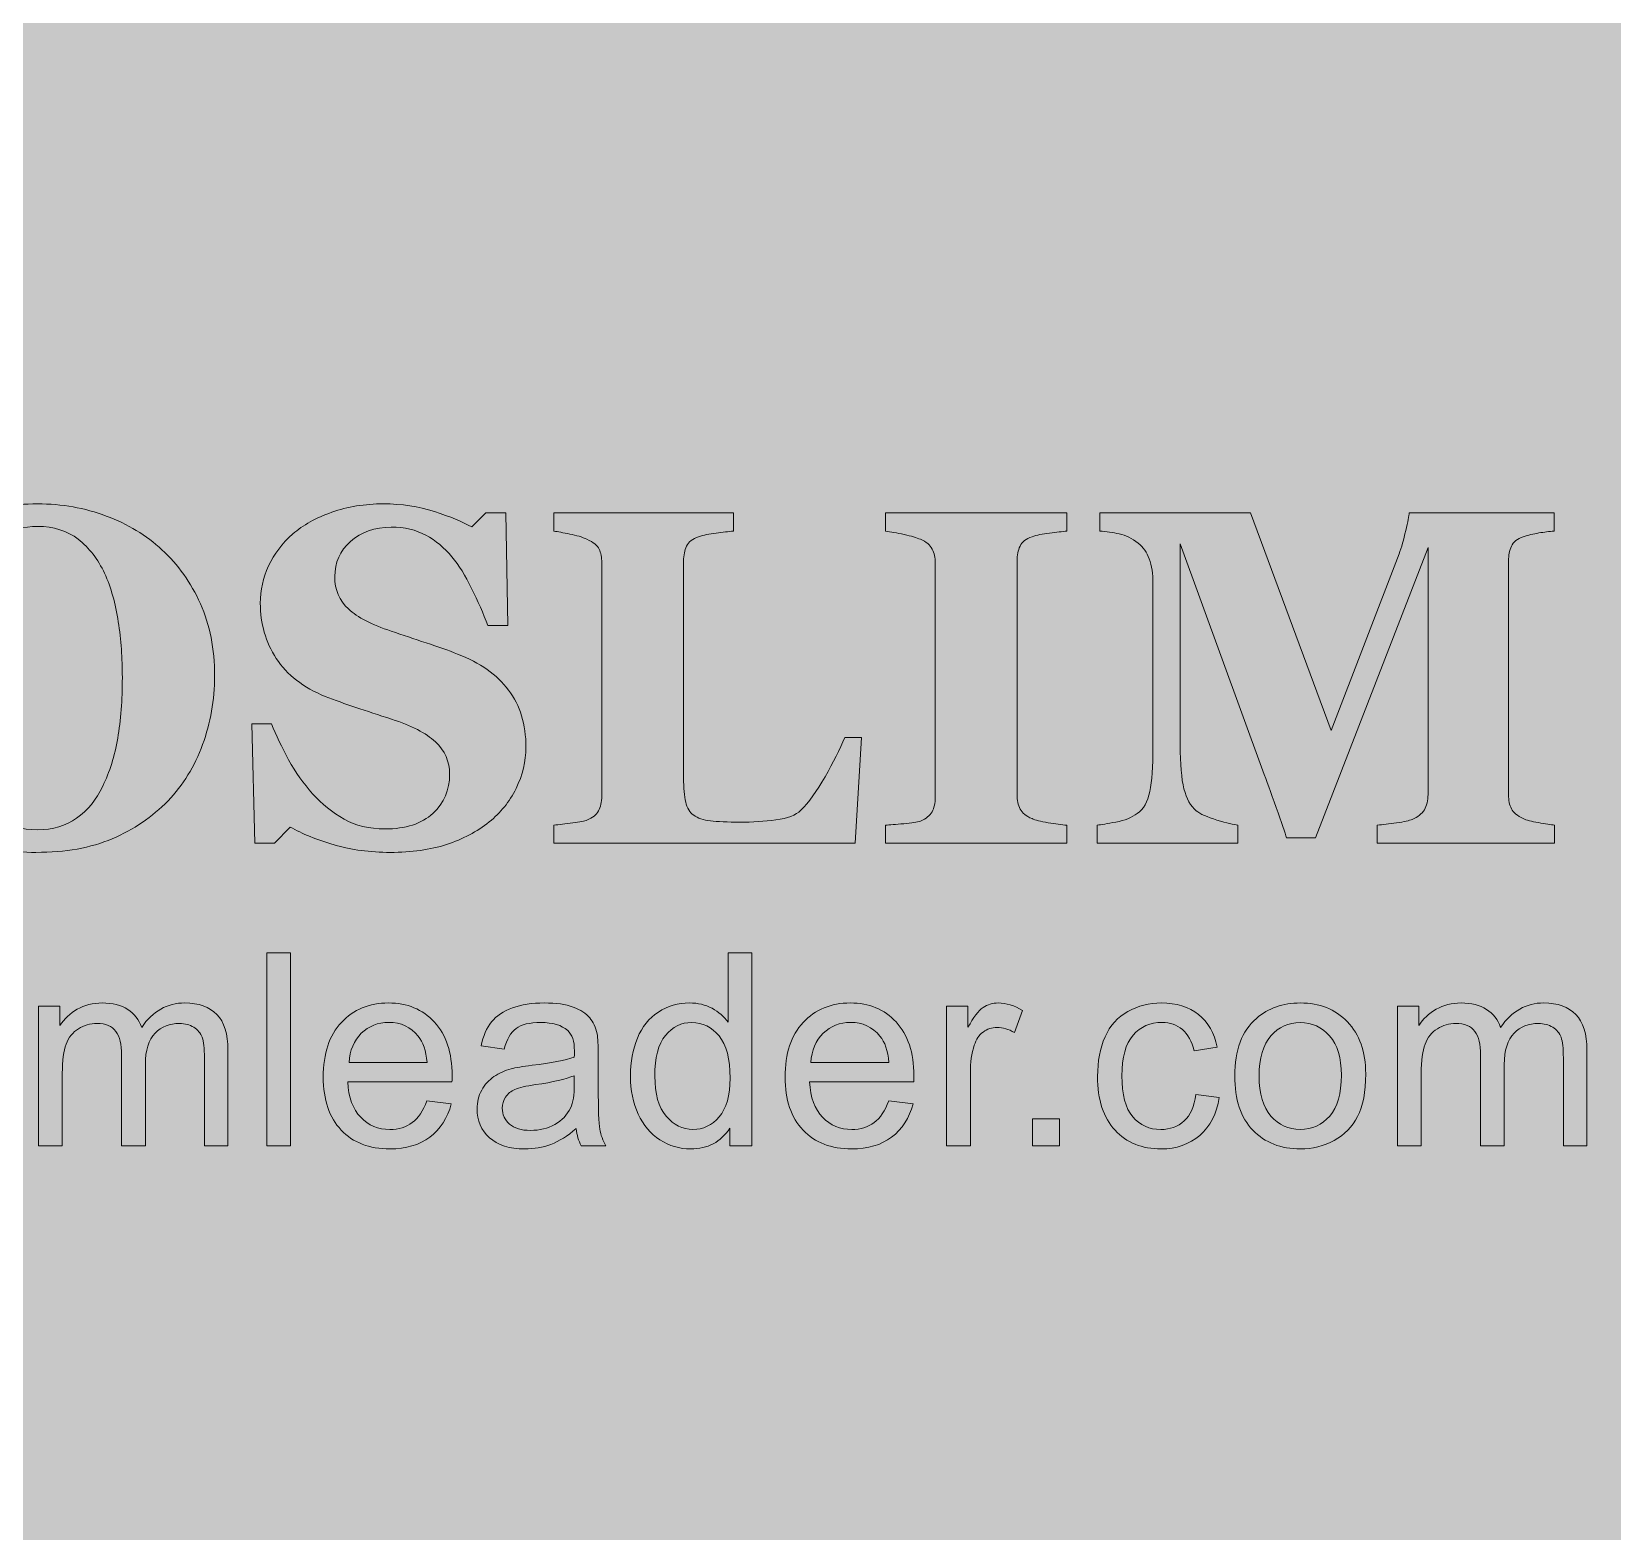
# Model space of a CAD drawing. Header units: inches. Extents: x -1481 to -429, y -1676 to -696.
# Drawn here: x -607.02 to -579.47, y -961.03 to -934.88 of the extents above; entities that cross this region are included whole.
import ezdxf

# ---------------------------------------------------------------- set-up
doc = ezdxf.new("R2010")
doc.units = ezdxf.units.IN
doc.header["$MEASUREMENT"] = 0
doc.layers.add('Layer 1', color=7, linetype='Continuous')

# ---------------------------------------------------------------- blocks, each defined once
blk = doc.blocks.new('block 2')
at = {"layer": 'Layer 1', "true_color": 0x009344}
h = blk.add_hatch(color=114, dxfattribs=at)
h.dxf.hatch_style = 2
h.paths.add_polyline_path([(-429.175, -985.727), (-669.175, -985.727), (-669.175, -695.727), (-429.175, -695.727)])
blk = doc.blocks.new('block 432')
at = {"layer": 'Layer 1', "true_color": 0xffcb04}
h = blk.add_hatch(color=40, dxfattribs=at)
h.dxf.hatch_style = 2
h.paths.add_polyline_path([(-602.922, -954.309), (-602.922, -950.947), (-602.509, -950.947), (-602.509, -954.309)])
h = blk.add_hatch(color=40, dxfattribs=at)
h.dxf.hatch_style = 2
edge = h.paths.add_edge_path()
edge.add_spline(control_points=[(-594.853, -954.309), (-594.853, -954.309), (-594.853, -954.002), (-594.853, -954.002), (-595.008, -954.244), (-595.235, -954.364), (-595.534, -954.364), (-595.729, -954.364), (-595.907, -954.311), (-596.07, -954.204), (-596.233, -954.097), (-596.359, -953.947), (-596.448, -953.755), (-596.538, -953.564), (-596.583, -953.343), (-596.583, -953.094), (-596.583, -952.851), (-596.542, -952.63), (-596.461, -952.432), (-596.38, -952.234), (-596.259, -952.082), (-596.096, -951.977), (-595.934, -951.872), (-595.753, -951.819), (-595.553, -951.819), (-595.406, -951.819), (-595.275, -951.85), (-595.161, -951.912), (-595.046, -951.974), (-594.953, -952.054), (-594.881, -952.153), (-594.881, -952.153), (-594.881, -950.947), (-594.881, -950.947), (-594.881, -950.947), (-594.47, -950.947), (-594.47, -950.947), (-594.47, -950.947), (-594.47, -954.309), (-594.47, -954.309), (-594.47, -954.309), (-594.853, -954.309), (-594.853, -954.309)], knot_values=[0, 0, 0, 0, 1, 1, 1, 2, 2, 2, 3, 3, 3, 4, 4, 4, 5, 5, 5, 6, 6, 6, 7, 7, 7, 8, 8, 8, 9, 9, 9, 10, 10, 10, 11, 11, 11, 12, 12, 12, 13, 13, 13, 14, 14, 14, 14], degree=3, periodic=1)
edge = h.paths.add_edge_path()
edge.add_spline(control_points=[(-596.158, -953.094), (-596.158, -953.406), (-596.092, -953.639), (-595.961, -953.793), (-595.83, -953.948), (-595.674, -954.025), (-595.495, -954.025), (-595.315, -954.025), (-595.162, -953.951), (-595.036, -953.804), (-594.909, -953.656), (-594.846, -953.431), (-594.846, -953.128), (-594.846, -952.795), (-594.911, -952.55), (-595.039, -952.394), (-595.167, -952.239), (-595.326, -952.16), (-595.514, -952.16), (-595.697, -952.16), (-595.851, -952.235), (-595.974, -952.385), (-596.097, -952.535), (-596.158, -952.771), (-596.158, -953.094)], knot_values=[0, 0, 0, 0, 1, 1, 1, 2, 2, 2, 3, 3, 3, 4, 4, 4, 5, 5, 5, 6, 6, 6, 7, 7, 7, 8, 8, 8, 8], degree=3, periodic=1)
h = blk.add_hatch(color=40, dxfattribs=at)
h.dxf.hatch_style = 2
edge = h.paths.add_edge_path()
edge.add_spline(control_points=[(-606.896, -954.309), (-606.896, -954.309), (-606.896, -951.874), (-606.896, -951.874), (-606.896, -951.874), (-606.527, -951.874), (-606.527, -951.874), (-606.527, -951.874), (-606.527, -952.215), (-606.527, -952.215), (-606.45, -952.096), (-606.349, -952), (-606.222, -951.928), (-606.095, -951.855), (-605.95, -951.819), (-605.788, -951.819), (-605.608, -951.819), (-605.46, -951.856), (-605.344, -951.931), (-605.229, -952.006), (-605.148, -952.111), (-605.1, -952.245), (-604.907, -951.961), (-604.657, -951.819), (-604.348, -951.819), (-604.106, -951.819), (-603.92, -951.886), (-603.791, -952.019), (-603.661, -952.153), (-603.596, -952.359), (-603.596, -952.637), (-603.596, -952.637), (-603.596, -954.309), (-603.596, -954.309), (-603.596, -954.309), (-604.006, -954.309), (-604.006, -954.309), (-604.006, -954.309), (-604.006, -952.775), (-604.006, -952.775), (-604.006, -952.61), (-604.02, -952.491), (-604.046, -952.418), (-604.073, -952.346), (-604.122, -952.287), (-604.192, -952.243), (-604.262, -952.199), (-604.345, -952.177), (-604.44, -952.177), (-604.611, -952.177), (-604.753, -952.233), (-604.866, -952.347), (-604.979, -952.461), (-605.036, -952.644), (-605.036, -952.894), (-605.036, -952.894), (-605.036, -954.309), (-605.036, -954.309), (-605.036, -954.309), (-605.449, -954.309), (-605.449, -954.309), (-605.449, -954.309), (-605.449, -952.727), (-605.449, -952.727), (-605.449, -952.543), (-605.482, -952.406), (-605.55, -952.314), (-605.617, -952.222), (-605.727, -952.177), (-605.88, -952.177), (-605.996, -952.177), (-606.104, -952.207), (-606.202, -952.268), (-606.301, -952.329), (-606.372, -952.419), (-606.417, -952.537), (-606.461, -952.654), (-606.483, -952.824), (-606.483, -953.046), (-606.483, -953.046), (-606.483, -954.309), (-606.483, -954.309), (-606.483, -954.309), (-606.896, -954.309), (-606.896, -954.309)], knot_values=[0, 0, 0, 0, 1, 1, 1, 2, 2, 2, 3, 3, 3, 4, 4, 4, 5, 5, 5, 6, 6, 6, 7, 7, 7, 8, 8, 8, 9, 9, 9, 10, 10, 10, 11, 11, 11, 12, 12, 12, 13, 13, 13, 14, 14, 14, 15, 15, 15, 16, 16, 16, 17, 17, 17, 18, 18, 18, 19, 19, 19, 20, 20, 20, 21, 21, 21, 22, 22, 22, 23, 23, 23, 24, 24, 24, 25, 25, 25, 26, 26, 26, 27, 27, 27, 28, 28, 28, 28], degree=3, periodic=1)
h = blk.add_hatch(color=40, dxfattribs=at)
h.dxf.hatch_style = 2
edge = h.paths.add_edge_path()
edge.add_spline(control_points=[(-600.131, -953.525), (-600.131, -953.525), (-599.705, -953.578), (-599.705, -953.578), (-599.772, -953.827), (-599.897, -954.02), (-600.079, -954.158), (-600.261, -954.296), (-600.493, -954.364), (-600.776, -954.364), (-601.132, -954.364), (-601.415, -954.255), (-601.623, -954.035), (-601.832, -953.816), (-601.936, -953.508), (-601.936, -953.112), (-601.936, -952.703), (-601.831, -952.385), (-601.62, -952.158), (-601.409, -951.932), (-601.135, -951.819), (-600.799, -951.819), (-600.473, -951.819), (-600.207, -951.929), (-600.001, -952.151), (-599.794, -952.373), (-599.691, -952.685), (-599.691, -953.087), (-599.691, -953.112), (-599.692, -953.148), (-599.693, -953.197), (-599.693, -953.197), (-601.51, -953.197), (-601.51, -953.197), (-601.495, -953.465), (-601.419, -953.67), (-601.283, -953.812), (-601.147, -953.954), (-600.977, -954.025), (-600.774, -954.025), (-600.622, -954.025), (-600.493, -953.985), (-600.386, -953.906), (-600.279, -953.826), (-600.194, -953.699), (-600.131, -953.525)], knot_values=[0, 0, 0, 0, 1, 1, 1, 2, 2, 2, 3, 3, 3, 4, 4, 4, 5, 5, 5, 6, 6, 6, 7, 7, 7, 8, 8, 8, 9, 9, 9, 10, 10, 10, 11, 11, 11, 12, 12, 12, 13, 13, 13, 14, 14, 14, 15, 15, 15, 15], degree=3, periodic=1)
edge = h.paths.add_edge_path()
edge.add_spline(control_points=[(-601.487, -952.858), (-601.487, -952.858), (-600.127, -952.858), (-600.127, -952.858), (-600.145, -952.653), (-600.197, -952.499), (-600.283, -952.397), (-600.414, -952.237), (-600.585, -952.158), (-600.794, -952.158), (-600.984, -952.158), (-601.143, -952.222), (-601.273, -952.348), (-601.402, -952.476), (-601.473, -952.645), (-601.487, -952.858)], knot_values=[0, 0, 0, 0, 1, 1, 1, 2, 2, 2, 3, 3, 3, 4, 4, 4, 5, 5, 5, 5], degree=3, periodic=1)
h = blk.add_hatch(color=40, dxfattribs=at)
h.dxf.hatch_style = 2
edge = h.paths.add_edge_path()
edge.add_spline(control_points=[(-597.527, -954.009), (-597.68, -954.139), (-597.827, -954.23), (-597.968, -954.284), (-598.11, -954.338), (-598.262, -954.364), (-598.423, -954.364), (-598.691, -954.364), (-598.897, -954.299), (-599.04, -954.168), (-599.184, -954.038), (-599.256, -953.87), (-599.256, -953.667), (-599.256, -953.548), (-599.229, -953.439), (-599.175, -953.34), (-599.12, -953.242), (-599.049, -953.162), (-598.961, -953.103), (-598.873, -953.043), (-598.774, -952.998), (-598.664, -952.968), (-598.583, -952.946), (-598.461, -952.926), (-598.297, -952.906), (-597.964, -952.866), (-597.719, -952.819), (-597.561, -952.764), (-597.56, -952.707), (-597.559, -952.671), (-597.559, -952.656), (-597.559, -952.488), (-597.598, -952.369), (-597.676, -952.3), (-597.781, -952.207), (-597.938, -952.16), (-598.146, -952.16), (-598.34, -952.16), (-598.484, -952.194), (-598.576, -952.263), (-598.669, -952.331), (-598.737, -952.451), (-598.781, -952.624), (-598.781, -952.624), (-599.185, -952.569), (-599.185, -952.569), (-599.148, -952.396), (-599.088, -952.256), (-599.004, -952.15), (-598.92, -952.044), (-598.798, -951.962), (-598.639, -951.905), (-598.48, -951.847), (-598.296, -951.819), (-598.086, -951.819), (-597.878, -951.819), (-597.71, -951.843), (-597.58, -951.892), (-597.449, -951.941), (-597.354, -952.003), (-597.293, -952.077), (-597.232, -952.151), (-597.189, -952.244), (-597.164, -952.358), (-597.151, -952.428), (-597.144, -952.555), (-597.144, -952.738), (-597.144, -952.738), (-597.144, -953.289), (-597.144, -953.289), (-597.144, -953.673), (-597.135, -953.915), (-597.117, -954.017), (-597.1, -954.119), (-597.065, -954.216), (-597.013, -954.309), (-597.013, -954.309), (-597.444, -954.309), (-597.444, -954.309), (-597.487, -954.224), (-597.515, -954.124), (-597.527, -954.009)], knot_values=[0, 0, 0, 0, 1, 1, 1, 2, 2, 2, 3, 3, 3, 4, 4, 4, 5, 5, 5, 6, 6, 6, 7, 7, 7, 8, 8, 8, 9, 9, 9, 10, 10, 10, 11, 11, 11, 12, 12, 12, 13, 13, 13, 14, 14, 14, 15, 15, 15, 16, 16, 16, 17, 17, 17, 18, 18, 18, 19, 19, 19, 20, 20, 20, 21, 21, 21, 22, 22, 22, 23, 23, 23, 24, 24, 24, 25, 25, 25, 26, 26, 26, 27, 27, 27, 27], degree=3, periodic=1)
edge = h.paths.add_edge_path()
edge.add_spline(control_points=[(-597.561, -953.087), (-597.711, -953.148), (-597.936, -953.2), (-598.235, -953.243), (-598.405, -953.267), (-598.525, -953.295), (-598.596, -953.325), (-598.666, -953.356), (-598.72, -953.401), (-598.758, -953.46), (-598.797, -953.518), (-598.816, -953.584), (-598.816, -953.656), (-598.816, -953.766), (-598.774, -953.858), (-598.691, -953.931), (-598.607, -954.004), (-598.485, -954.041), (-598.325, -954.041), (-598.166, -954.041), (-598.024, -954.006), (-597.901, -953.937), (-597.777, -953.867), (-597.686, -953.772), (-597.628, -953.651), (-597.584, -953.558), (-597.561, -953.42), (-597.561, -953.238), (-597.561, -953.238), (-597.561, -953.087), (-597.561, -953.087)], knot_values=[0, 0, 0, 0, 1, 1, 1, 2, 2, 2, 3, 3, 3, 4, 4, 4, 5, 5, 5, 6, 6, 6, 7, 7, 7, 8, 8, 8, 9, 9, 9, 10, 10, 10, 10], degree=3, periodic=1)
h = blk.add_hatch(color=40, dxfattribs=at)
h.dxf.hatch_style = 2
edge = h.paths.add_edge_path()
edge.add_spline(control_points=[(-592.083, -953.525), (-592.083, -953.525), (-591.657, -953.578), (-591.657, -953.578), (-591.724, -953.827), (-591.849, -954.02), (-592.031, -954.158), (-592.213, -954.296), (-592.445, -954.364), (-592.728, -954.364), (-593.084, -954.364), (-593.367, -954.255), (-593.575, -954.035), (-593.784, -953.816), (-593.888, -953.508), (-593.888, -953.112), (-593.888, -952.703), (-593.783, -952.385), (-593.572, -952.158), (-593.361, -951.932), (-593.087, -951.819), (-592.751, -951.819), (-592.425, -951.819), (-592.159, -951.929), (-591.953, -952.151), (-591.746, -952.373), (-591.643, -952.685), (-591.643, -953.087), (-591.643, -953.112), (-591.644, -953.148), (-591.645, -953.197), (-591.645, -953.197), (-593.462, -953.197), (-593.462, -953.197), (-593.447, -953.465), (-593.371, -953.67), (-593.235, -953.812), (-593.099, -953.954), (-592.929, -954.025), (-592.726, -954.025), (-592.574, -954.025), (-592.445, -953.985), (-592.338, -953.906), (-592.231, -953.826), (-592.146, -953.699), (-592.083, -953.525)], knot_values=[0, 0, 0, 0, 1, 1, 1, 2, 2, 2, 3, 3, 3, 4, 4, 4, 5, 5, 5, 6, 6, 6, 7, 7, 7, 8, 8, 8, 9, 9, 9, 10, 10, 10, 11, 11, 11, 12, 12, 12, 13, 13, 13, 14, 14, 14, 15, 15, 15, 15], degree=3, periodic=1)
edge = h.paths.add_edge_path()
edge.add_spline(control_points=[(-593.439, -952.858), (-593.439, -952.858), (-592.079, -952.858), (-592.079, -952.858), (-592.097, -952.653), (-592.149, -952.499), (-592.235, -952.397), (-592.366, -952.237), (-592.537, -952.158), (-592.746, -952.158), (-592.936, -952.158), (-593.095, -952.222), (-593.224, -952.348), (-593.354, -952.476), (-593.425, -952.645), (-593.439, -952.858)], knot_values=[0, 0, 0, 0, 1, 1, 1, 2, 2, 2, 3, 3, 3, 4, 4, 4, 5, 5, 5, 5], degree=3, periodic=1)
h = blk.add_hatch(color=40, dxfattribs=at)
h.dxf.hatch_style = 2
edge = h.paths.add_edge_path()
edge.add_spline(control_points=[(-591.073, -954.309), (-591.073, -954.309), (-591.073, -951.874), (-591.073, -951.874), (-591.073, -951.874), (-590.701, -951.874), (-590.701, -951.874), (-590.701, -951.874), (-590.701, -952.243), (-590.701, -952.243), (-590.606, -952.07), (-590.519, -951.956), (-590.439, -951.901), (-590.358, -951.846), (-590.27, -951.819), (-590.174, -951.819), (-590.035, -951.819), (-589.893, -951.863), (-589.749, -951.952), (-589.749, -951.952), (-589.892, -952.335), (-589.892, -952.335), (-589.993, -952.275), (-590.094, -952.245), (-590.194, -952.245), (-590.285, -952.245), (-590.366, -952.272), (-590.437, -952.327), (-590.509, -952.381), (-590.561, -952.456), (-590.591, -952.553), (-590.637, -952.699), (-590.66, -952.86), (-590.66, -953.034), (-590.66, -953.034), (-590.66, -954.309), (-590.66, -954.309), (-590.66, -954.309), (-591.073, -954.309), (-591.073, -954.309)], knot_values=[0, 0, 0, 0, 1, 1, 1, 2, 2, 2, 3, 3, 3, 4, 4, 4, 5, 5, 5, 6, 6, 6, 7, 7, 7, 8, 8, 8, 9, 9, 9, 10, 10, 10, 11, 11, 11, 12, 12, 12, 13, 13, 13, 13], degree=3, periodic=1)
h = blk.add_hatch(color=40, dxfattribs=at)
h.dxf.hatch_style = 2
edge = h.paths.add_edge_path()
edge.add_spline(control_points=[(-586.728, -953.417), (-586.728, -953.417), (-586.322, -953.47), (-586.322, -953.47), (-586.366, -953.75), (-586.48, -953.969), (-586.663, -954.127), (-586.845, -954.285), (-587.07, -954.364), (-587.336, -954.364), (-587.669, -954.364), (-587.937, -954.256), (-588.139, -954.038), (-588.342, -953.82), (-588.443, -953.507), (-588.443, -953.101), (-588.443, -952.838), (-588.4, -952.607), (-588.313, -952.41), (-588.226, -952.213), (-588.093, -952.065), (-587.915, -951.967), (-587.737, -951.868), (-587.543, -951.819), (-587.333, -951.819), (-587.069, -951.819), (-586.853, -951.886), (-586.684, -952.019), (-586.516, -952.153), (-586.408, -952.343), (-586.361, -952.589), (-586.361, -952.589), (-586.762, -952.651), (-586.762, -952.651), (-586.801, -952.488), (-586.868, -952.365), (-586.965, -952.282), (-587.062, -952.199), (-587.18, -952.158), (-587.317, -952.158), (-587.525, -952.158), (-587.694, -952.233), (-587.824, -952.382), (-587.954, -952.531), (-588.019, -952.767), (-588.019, -953.089), (-588.019, -953.416), (-587.957, -953.654), (-587.831, -953.803), (-587.706, -953.951), (-587.542, -954.025), (-587.34, -954.025), (-587.178, -954.025), (-587.043, -953.975), (-586.934, -953.876), (-586.826, -953.776), (-586.757, -953.624), (-586.728, -953.417)], knot_values=[0, 0, 0, 0, 1, 1, 1, 2, 2, 2, 3, 3, 3, 4, 4, 4, 5, 5, 5, 6, 6, 6, 7, 7, 7, 8, 8, 8, 9, 9, 9, 10, 10, 10, 11, 11, 11, 12, 12, 12, 13, 13, 13, 14, 14, 14, 15, 15, 15, 16, 16, 16, 17, 17, 17, 18, 18, 18, 19, 19, 19, 19], degree=3, periodic=1)
h = blk.add_hatch(color=40, dxfattribs=at)
h.dxf.hatch_style = 2
edge = h.paths.add_edge_path()
edge.add_spline(control_points=[(-586.052, -953.092), (-586.052, -952.641), (-585.927, -952.306), (-585.676, -952.089), (-585.466, -951.909), (-585.211, -951.819), (-584.91, -951.819), (-584.575, -951.819), (-584.301, -951.928), (-584.089, -952.148), (-583.876, -952.367), (-583.77, -952.67), (-583.77, -953.057), (-583.77, -953.371), (-583.817, -953.617), (-583.911, -953.797), (-584.005, -953.977), (-584.142, -954.116), (-584.322, -954.215), (-584.501, -954.315), (-584.697, -954.364), (-584.91, -954.364), (-585.251, -954.364), (-585.526, -954.255), (-585.737, -954.037), (-585.947, -953.818), (-586.052, -953.503), (-586.052, -953.092)], knot_values=[0, 0, 0, 0, 1, 1, 1, 2, 2, 2, 3, 3, 3, 4, 4, 4, 5, 5, 5, 6, 6, 6, 7, 7, 7, 8, 8, 8, 9, 9, 9, 9], degree=3, periodic=1)
edge = h.paths.add_edge_path()
edge.add_spline(control_points=[(-585.628, -953.092), (-585.628, -953.403), (-585.56, -953.637), (-585.424, -953.792), (-585.288, -953.947), (-585.116, -954.025), (-584.91, -954.025), (-584.705, -954.025), (-584.535, -953.947), (-584.398, -953.791), (-584.262, -953.635), (-584.194, -953.397), (-584.194, -953.078), (-584.194, -952.777), (-584.263, -952.548), (-584.4, -952.393), (-584.536, -952.238), (-584.707, -952.16), (-584.91, -952.16), (-585.116, -952.16), (-585.288, -952.237), (-585.424, -952.392), (-585.56, -952.547), (-585.628, -952.78), (-585.628, -953.092)], knot_values=[0, 0, 0, 0, 1, 1, 1, 2, 2, 2, 3, 3, 3, 4, 4, 4, 5, 5, 5, 6, 6, 6, 7, 7, 7, 8, 8, 8, 8], degree=3, periodic=1)
h = blk.add_hatch(color=40, dxfattribs=at)
h.dxf.hatch_style = 2
edge = h.paths.add_edge_path()
edge.add_spline(control_points=[(-583.216, -954.309), (-583.216, -954.309), (-583.216, -951.874), (-583.216, -951.874), (-583.216, -951.874), (-582.846, -951.874), (-582.846, -951.874), (-582.846, -951.874), (-582.846, -952.215), (-582.846, -952.215), (-582.77, -952.096), (-582.668, -952), (-582.541, -951.928), (-582.414, -951.855), (-582.27, -951.819), (-582.108, -951.819), (-581.928, -951.819), (-581.78, -951.856), (-581.664, -951.931), (-581.549, -952.006), (-581.467, -952.111), (-581.42, -952.245), (-581.227, -951.961), (-580.976, -951.819), (-580.668, -951.819), (-580.426, -951.819), (-580.24, -951.886), (-580.11, -952.019), (-579.98, -952.153), (-579.915, -952.359), (-579.915, -952.637), (-579.915, -952.637), (-579.915, -954.309), (-579.915, -954.309), (-579.915, -954.309), (-580.326, -954.309), (-580.326, -954.309), (-580.326, -954.309), (-580.326, -952.775), (-580.326, -952.775), (-580.326, -952.61), (-580.339, -952.491), (-580.366, -952.418), (-580.393, -952.346), (-580.441, -952.287), (-580.512, -952.243), (-580.582, -952.199), (-580.665, -952.177), (-580.759, -952.177), (-580.931, -952.177), (-581.073, -952.233), (-581.186, -952.347), (-581.299, -952.461), (-581.356, -952.644), (-581.356, -952.894), (-581.356, -952.894), (-581.356, -954.309), (-581.356, -954.309), (-581.356, -954.309), (-581.768, -954.309), (-581.768, -954.309), (-581.768, -954.309), (-581.768, -952.727), (-581.768, -952.727), (-581.768, -952.543), (-581.802, -952.406), (-581.869, -952.314), (-581.937, -952.222), (-582.047, -952.177), (-582.2, -952.177), (-582.316, -952.177), (-582.423, -952.207), (-582.522, -952.268), (-582.62, -952.329), (-582.692, -952.419), (-582.736, -952.537), (-582.781, -952.654), (-582.803, -952.824), (-582.803, -953.046), (-582.803, -953.046), (-582.803, -954.309), (-582.803, -954.309), (-582.803, -954.309), (-583.216, -954.309), (-583.216, -954.309)], knot_values=[0, 0, 0, 0, 1, 1, 1, 2, 2, 2, 3, 3, 3, 4, 4, 4, 5, 5, 5, 6, 6, 6, 7, 7, 7, 8, 8, 8, 9, 9, 9, 10, 10, 10, 11, 11, 11, 12, 12, 12, 13, 13, 13, 14, 14, 14, 15, 15, 15, 16, 16, 16, 17, 17, 17, 18, 18, 18, 19, 19, 19, 20, 20, 20, 21, 21, 21, 22, 22, 22, 23, 23, 23, 24, 24, 24, 25, 25, 25, 26, 26, 26, 27, 27, 27, 28, 28, 28, 28], degree=3, periodic=1)
h = blk.add_hatch(color=40, dxfattribs=at)
h.dxf.hatch_style = 2
h.paths.add_polyline_path([(-589.576, -954.309), (-589.576, -953.839), (-589.105, -953.839), (-589.105, -954.309)])
at = {"layer": 'Layer 1', "lineweight": 0}
for points in [[(-602.922, -954.309), (-602.922, -950.947), (-602.509, -950.947), (-602.509, -954.309), (-602.922, -954.309)], [(-589.576, -954.309), (-589.576, -953.839), (-589.105, -953.839), (-589.105, -954.309), (-589.576, -954.309)]]:
    blk.add_lwpolyline(points, dxfattribs=at)
for points, knots in [([(-594.853, -954.309), (-594.853, -954.309), (-594.853, -954.002), (-594.853, -954.002), (-595.008, -954.244), (-595.235, -954.364), (-595.534, -954.364), (-595.729, -954.364), (-595.907, -954.311), (-596.07, -954.204), (-596.233, -954.097), (-596.359, -953.947), (-596.448, -953.755), (-596.538, -953.564), (-596.583, -953.343), (-596.583, -953.094), (-596.583, -952.851), (-596.542, -952.63), (-596.461, -952.432), (-596.38, -952.234), (-596.259, -952.082), (-596.096, -951.977), (-595.934, -951.872), (-595.753, -951.819), (-595.553, -951.819), (-595.406, -951.819), (-595.275, -951.85), (-595.161, -951.912), (-595.046, -951.974), (-594.953, -952.054), (-594.881, -952.153), (-594.881, -952.153), (-594.881, -950.947), (-594.881, -950.947), (-594.881, -950.947), (-594.47, -950.947), (-594.47, -950.947), (-594.47, -950.947), (-594.47, -954.309), (-594.47, -954.309), (-594.47, -954.309), (-594.853, -954.309), (-594.853, -954.309)], [0, 0, 0, 0, 1, 1, 1, 2, 2, 2, 3, 3, 3, 4, 4, 4, 5, 5, 5, 6, 6, 6, 7, 7, 7, 8, 8, 8, 9, 9, 9, 10, 10, 10, 11, 11, 11, 12, 12, 12, 13, 13, 13, 14, 14, 14, 14]), ([(-606.896, -954.309), (-606.896, -954.309), (-606.896, -951.874), (-606.896, -951.874), (-606.896, -951.874), (-606.527, -951.874), (-606.527, -951.874), (-606.527, -951.874), (-606.527, -952.215), (-606.527, -952.215), (-606.45, -952.096), (-606.349, -952), (-606.222, -951.928), (-606.095, -951.855), (-605.95, -951.819), (-605.788, -951.819), (-605.608, -951.819), (-605.46, -951.856), (-605.344, -951.931), (-605.229, -952.006), (-605.148, -952.111), (-605.1, -952.245), (-604.907, -951.961), (-604.657, -951.819), (-604.348, -951.819), (-604.106, -951.819), (-603.92, -951.886), (-603.791, -952.019), (-603.661, -952.153), (-603.596, -952.359), (-603.596, -952.637), (-603.596, -952.637), (-603.596, -954.309), (-603.596, -954.309), (-603.596, -954.309), (-604.006, -954.309), (-604.006, -954.309), (-604.006, -954.309), (-604.006, -952.775), (-604.006, -952.775), (-604.006, -952.61), (-604.02, -952.491), (-604.046, -952.418), (-604.073, -952.346), (-604.122, -952.287), (-604.192, -952.243), (-604.262, -952.199), (-604.345, -952.177), (-604.44, -952.177), (-604.611, -952.177), (-604.753, -952.233), (-604.866, -952.347), (-604.979, -952.461), (-605.036, -952.644), (-605.036, -952.894), (-605.036, -952.894), (-605.036, -954.309), (-605.036, -954.309), (-605.036, -954.309), (-605.449, -954.309), (-605.449, -954.309), (-605.449, -954.309), (-605.449, -952.727), (-605.449, -952.727), (-605.449, -952.543), (-605.482, -952.406), (-605.55, -952.314), (-605.617, -952.222), (-605.727, -952.177), (-605.88, -952.177), (-605.996, -952.177), (-606.104, -952.207), (-606.202, -952.268), (-606.301, -952.329), (-606.372, -952.419), (-606.417, -952.537), (-606.461, -952.654), (-606.483, -952.824), (-606.483, -953.046), (-606.483, -953.046), (-606.483, -954.309), (-606.483, -954.309), (-606.483, -954.309), (-606.896, -954.309), (-606.896, -954.309)], [0, 0, 0, 0, 1, 1, 1, 2, 2, 2, 3, 3, 3, 4, 4, 4, 5, 5, 5, 6, 6, 6, 7, 7, 7, 8, 8, 8, 9, 9, 9, 10, 10, 10, 11, 11, 11, 12, 12, 12, 13, 13, 13, 14, 14, 14, 15, 15, 15, 16, 16, 16, 17, 17, 17, 18, 18, 18, 19, 19, 19, 20, 20, 20, 21, 21, 21, 22, 22, 22, 23, 23, 23, 24, 24, 24, 25, 25, 25, 26, 26, 26, 27, 27, 27, 28, 28, 28, 28]), ([(-600.131, -953.525), (-600.131, -953.525), (-599.705, -953.578), (-599.705, -953.578), (-599.772, -953.827), (-599.897, -954.02), (-600.079, -954.158), (-600.261, -954.296), (-600.493, -954.364), (-600.776, -954.364), (-601.132, -954.364), (-601.415, -954.255), (-601.623, -954.035), (-601.832, -953.816), (-601.936, -953.508), (-601.936, -953.112), (-601.936, -952.703), (-601.831, -952.385), (-601.62, -952.158), (-601.409, -951.932), (-601.135, -951.819), (-600.799, -951.819), (-600.473, -951.819), (-600.207, -951.929), (-600.001, -952.151), (-599.794, -952.373), (-599.691, -952.685), (-599.691, -953.087), (-599.691, -953.112), (-599.692, -953.148), (-599.693, -953.197), (-599.693, -953.197), (-601.51, -953.197), (-601.51, -953.197), (-601.495, -953.465), (-601.419, -953.67), (-601.283, -953.812), (-601.147, -953.954), (-600.977, -954.025), (-600.774, -954.025), (-600.622, -954.025), (-600.493, -953.985), (-600.386, -953.906), (-600.279, -953.826), (-600.194, -953.699), (-600.131, -953.525)], [0, 0, 0, 0, 1, 1, 1, 2, 2, 2, 3, 3, 3, 4, 4, 4, 5, 5, 5, 6, 6, 6, 7, 7, 7, 8, 8, 8, 9, 9, 9, 10, 10, 10, 11, 11, 11, 12, 12, 12, 13, 13, 13, 14, 14, 14, 15, 15, 15, 15]), ([(-597.527, -954.009), (-597.68, -954.139), (-597.827, -954.23), (-597.968, -954.284), (-598.11, -954.338), (-598.262, -954.364), (-598.423, -954.364), (-598.691, -954.364), (-598.897, -954.299), (-599.04, -954.168), (-599.184, -954.038), (-599.256, -953.87), (-599.256, -953.667), (-599.256, -953.548), (-599.229, -953.439), (-599.175, -953.34), (-599.12, -953.242), (-599.049, -953.162), (-598.961, -953.103), (-598.873, -953.043), (-598.774, -952.998), (-598.664, -952.968), (-598.583, -952.946), (-598.461, -952.926), (-598.297, -952.906), (-597.964, -952.866), (-597.719, -952.819), (-597.561, -952.764), (-597.56, -952.707), (-597.559, -952.671), (-597.559, -952.656), (-597.559, -952.488), (-597.598, -952.369), (-597.676, -952.3), (-597.781, -952.207), (-597.938, -952.16), (-598.146, -952.16), (-598.34, -952.16), (-598.484, -952.194), (-598.576, -952.263), (-598.669, -952.331), (-598.737, -952.451), (-598.781, -952.624), (-598.781, -952.624), (-599.185, -952.569), (-599.185, -952.569), (-599.148, -952.396), (-599.088, -952.256), (-599.004, -952.15), (-598.92, -952.044), (-598.798, -951.962), (-598.639, -951.905), (-598.48, -951.847), (-598.296, -951.819), (-598.086, -951.819), (-597.878, -951.819), (-597.71, -951.843), (-597.58, -951.892), (-597.449, -951.941), (-597.354, -952.003), (-597.293, -952.077), (-597.232, -952.151), (-597.189, -952.244), (-597.164, -952.358), (-597.151, -952.428), (-597.144, -952.555), (-597.144, -952.738), (-597.144, -952.738), (-597.144, -953.289), (-597.144, -953.289), (-597.144, -953.673), (-597.135, -953.915), (-597.117, -954.017), (-597.1, -954.119), (-597.065, -954.216), (-597.013, -954.309), (-597.013, -954.309), (-597.444, -954.309), (-597.444, -954.309), (-597.487, -954.224), (-597.515, -954.124), (-597.527, -954.009)], [0, 0, 0, 0, 1, 1, 1, 2, 2, 2, 3, 3, 3, 4, 4, 4, 5, 5, 5, 6, 6, 6, 7, 7, 7, 8, 8, 8, 9, 9, 9, 10, 10, 10, 11, 11, 11, 12, 12, 12, 13, 13, 13, 14, 14, 14, 15, 15, 15, 16, 16, 16, 17, 17, 17, 18, 18, 18, 19, 19, 19, 20, 20, 20, 21, 21, 21, 22, 22, 22, 23, 23, 23, 24, 24, 24, 25, 25, 25, 26, 26, 26, 27, 27, 27, 27]), ([(-592.083, -953.525), (-592.083, -953.525), (-591.657, -953.578), (-591.657, -953.578), (-591.724, -953.827), (-591.849, -954.02), (-592.031, -954.158), (-592.213, -954.296), (-592.445, -954.364), (-592.728, -954.364), (-593.084, -954.364), (-593.367, -954.255), (-593.575, -954.035), (-593.784, -953.816), (-593.888, -953.508), (-593.888, -953.112), (-593.888, -952.703), (-593.783, -952.385), (-593.572, -952.158), (-593.361, -951.932), (-593.087, -951.819), (-592.751, -951.819), (-592.425, -951.819), (-592.159, -951.929), (-591.953, -952.151), (-591.746, -952.373), (-591.643, -952.685), (-591.643, -953.087), (-591.643, -953.112), (-591.644, -953.148), (-591.645, -953.197), (-591.645, -953.197), (-593.462, -953.197), (-593.462, -953.197), (-593.447, -953.465), (-593.371, -953.67), (-593.235, -953.812), (-593.099, -953.954), (-592.929, -954.025), (-592.726, -954.025), (-592.574, -954.025), (-592.445, -953.985), (-592.338, -953.906), (-592.231, -953.826), (-592.146, -953.699), (-592.083, -953.525)], [0, 0, 0, 0, 1, 1, 1, 2, 2, 2, 3, 3, 3, 4, 4, 4, 5, 5, 5, 6, 6, 6, 7, 7, 7, 8, 8, 8, 9, 9, 9, 10, 10, 10, 11, 11, 11, 12, 12, 12, 13, 13, 13, 14, 14, 14, 15, 15, 15, 15]), ([(-591.073, -954.309), (-591.073, -954.309), (-591.073, -951.874), (-591.073, -951.874), (-591.073, -951.874), (-590.701, -951.874), (-590.701, -951.874), (-590.701, -951.874), (-590.701, -952.243), (-590.701, -952.243), (-590.606, -952.07), (-590.519, -951.956), (-590.439, -951.901), (-590.358, -951.846), (-590.27, -951.819), (-590.174, -951.819), (-590.035, -951.819), (-589.893, -951.863), (-589.749, -951.952), (-589.749, -951.952), (-589.892, -952.335), (-589.892, -952.335), (-589.993, -952.275), (-590.094, -952.245), (-590.194, -952.245), (-590.285, -952.245), (-590.366, -952.272), (-590.437, -952.327), (-590.509, -952.381), (-590.561, -952.456), (-590.591, -952.553), (-590.637, -952.699), (-590.66, -952.86), (-590.66, -953.034), (-590.66, -953.034), (-590.66, -954.309), (-590.66, -954.309), (-590.66, -954.309), (-591.073, -954.309), (-591.073, -954.309)], [0, 0, 0, 0, 1, 1, 1, 2, 2, 2, 3, 3, 3, 4, 4, 4, 5, 5, 5, 6, 6, 6, 7, 7, 7, 8, 8, 8, 9, 9, 9, 10, 10, 10, 11, 11, 11, 12, 12, 12, 13, 13, 13, 13]), ([(-586.728, -953.417), (-586.728, -953.417), (-586.322, -953.47), (-586.322, -953.47), (-586.366, -953.75), (-586.48, -953.969), (-586.663, -954.127), (-586.845, -954.285), (-587.07, -954.364), (-587.336, -954.364), (-587.669, -954.364), (-587.937, -954.256), (-588.139, -954.038), (-588.342, -953.82), (-588.443, -953.507), (-588.443, -953.101), (-588.443, -952.838), (-588.4, -952.607), (-588.313, -952.41), (-588.226, -952.213), (-588.093, -952.065), (-587.915, -951.967), (-587.737, -951.868), (-587.543, -951.819), (-587.333, -951.819), (-587.069, -951.819), (-586.853, -951.886), (-586.684, -952.019), (-586.516, -952.153), (-586.408, -952.343), (-586.361, -952.589), (-586.361, -952.589), (-586.762, -952.651), (-586.762, -952.651), (-586.801, -952.488), (-586.868, -952.365), (-586.965, -952.282), (-587.062, -952.199), (-587.18, -952.158), (-587.317, -952.158), (-587.525, -952.158), (-587.694, -952.233), (-587.824, -952.382), (-587.954, -952.531), (-588.019, -952.767), (-588.019, -953.089), (-588.019, -953.416), (-587.957, -953.654), (-587.831, -953.803), (-587.706, -953.951), (-587.542, -954.025), (-587.34, -954.025), (-587.178, -954.025), (-587.043, -953.975), (-586.934, -953.876), (-586.826, -953.776), (-586.757, -953.624), (-586.728, -953.417)], [0, 0, 0, 0, 1, 1, 1, 2, 2, 2, 3, 3, 3, 4, 4, 4, 5, 5, 5, 6, 6, 6, 7, 7, 7, 8, 8, 8, 9, 9, 9, 10, 10, 10, 11, 11, 11, 12, 12, 12, 13, 13, 13, 14, 14, 14, 15, 15, 15, 16, 16, 16, 17, 17, 17, 18, 18, 18, 19, 19, 19, 19]), ([(-586.052, -953.092), (-586.052, -952.641), (-585.927, -952.306), (-585.676, -952.089), (-585.466, -951.909), (-585.211, -951.819), (-584.91, -951.819), (-584.575, -951.819), (-584.301, -951.928), (-584.089, -952.148), (-583.876, -952.367), (-583.77, -952.67), (-583.77, -953.057), (-583.77, -953.371), (-583.817, -953.617), (-583.911, -953.797), (-584.005, -953.977), (-584.142, -954.116), (-584.322, -954.215), (-584.501, -954.315), (-584.697, -954.364), (-584.91, -954.364), (-585.251, -954.364), (-585.526, -954.255), (-585.737, -954.037), (-585.947, -953.818), (-586.052, -953.503), (-586.052, -953.092)], [0, 0, 0, 0, 1, 1, 1, 2, 2, 2, 3, 3, 3, 4, 4, 4, 5, 5, 5, 6, 6, 6, 7, 7, 7, 8, 8, 8, 9, 9, 9, 9]), ([(-583.216, -954.309), (-583.216, -954.309), (-583.216, -951.874), (-583.216, -951.874), (-583.216, -951.874), (-582.846, -951.874), (-582.846, -951.874), (-582.846, -951.874), (-582.846, -952.215), (-582.846, -952.215), (-582.77, -952.096), (-582.668, -952), (-582.541, -951.928), (-582.414, -951.855), (-582.27, -951.819), (-582.108, -951.819), (-581.928, -951.819), (-581.78, -951.856), (-581.664, -951.931), (-581.549, -952.006), (-581.467, -952.111), (-581.42, -952.245), (-581.227, -951.961), (-580.976, -951.819), (-580.668, -951.819), (-580.426, -951.819), (-580.24, -951.886), (-580.11, -952.019), (-579.98, -952.153), (-579.915, -952.359), (-579.915, -952.637), (-579.915, -952.637), (-579.915, -954.309), (-579.915, -954.309), (-579.915, -954.309), (-580.326, -954.309), (-580.326, -954.309), (-580.326, -954.309), (-580.326, -952.775), (-580.326, -952.775), (-580.326, -952.61), (-580.339, -952.491), (-580.366, -952.418), (-580.393, -952.346), (-580.441, -952.287), (-580.512, -952.243), (-580.582, -952.199), (-580.665, -952.177), (-580.759, -952.177), (-580.931, -952.177), (-581.073, -952.233), (-581.186, -952.347), (-581.299, -952.461), (-581.356, -952.644), (-581.356, -952.894), (-581.356, -952.894), (-581.356, -954.309), (-581.356, -954.309), (-581.356, -954.309), (-581.768, -954.309), (-581.768, -954.309), (-581.768, -954.309), (-581.768, -952.727), (-581.768, -952.727), (-581.768, -952.543), (-581.802, -952.406), (-581.869, -952.314), (-581.937, -952.222), (-582.047, -952.177), (-582.2, -952.177), (-582.316, -952.177), (-582.423, -952.207), (-582.522, -952.268), (-582.62, -952.329), (-582.692, -952.419), (-582.736, -952.537), (-582.781, -952.654), (-582.803, -952.824), (-582.803, -953.046), (-582.803, -953.046), (-582.803, -954.309), (-582.803, -954.309), (-582.803, -954.309), (-583.216, -954.309), (-583.216, -954.309)], [0, 0, 0, 0, 1, 1, 1, 2, 2, 2, 3, 3, 3, 4, 4, 4, 5, 5, 5, 6, 6, 6, 7, 7, 7, 8, 8, 8, 9, 9, 9, 10, 10, 10, 11, 11, 11, 12, 12, 12, 13, 13, 13, 14, 14, 14, 15, 15, 15, 16, 16, 16, 17, 17, 17, 18, 18, 18, 19, 19, 19, 20, 20, 20, 21, 21, 21, 22, 22, 22, 23, 23, 23, 24, 24, 24, 25, 25, 25, 26, 26, 26, 27, 27, 27, 28, 28, 28, 28]), ([(-601.487, -952.858), (-601.487, -952.858), (-600.127, -952.858), (-600.127, -952.858), (-600.145, -952.653), (-600.197, -952.499), (-600.283, -952.397), (-600.414, -952.237), (-600.585, -952.158), (-600.794, -952.158), (-600.984, -952.158), (-601.143, -952.222), (-601.273, -952.348), (-601.402, -952.476), (-601.473, -952.645), (-601.487, -952.858)], [0, 0, 0, 0, 1, 1, 1, 2, 2, 2, 3, 3, 3, 4, 4, 4, 5, 5, 5, 5]), ([(-596.158, -953.094), (-596.158, -953.406), (-596.092, -953.639), (-595.961, -953.793), (-595.83, -953.948), (-595.674, -954.025), (-595.495, -954.025), (-595.315, -954.025), (-595.162, -953.951), (-595.036, -953.804), (-594.909, -953.656), (-594.846, -953.431), (-594.846, -953.128), (-594.846, -952.795), (-594.911, -952.55), (-595.039, -952.394), (-595.167, -952.239), (-595.326, -952.16), (-595.514, -952.16), (-595.697, -952.16), (-595.851, -952.235), (-595.974, -952.385), (-596.097, -952.535), (-596.158, -952.771), (-596.158, -953.094)], [0, 0, 0, 0, 1, 1, 1, 2, 2, 2, 3, 3, 3, 4, 4, 4, 5, 5, 5, 6, 6, 6, 7, 7, 7, 8, 8, 8, 8]), ([(-593.439, -952.858), (-593.439, -952.858), (-592.079, -952.858), (-592.079, -952.858), (-592.097, -952.653), (-592.149, -952.499), (-592.235, -952.397), (-592.366, -952.237), (-592.537, -952.158), (-592.746, -952.158), (-592.936, -952.158), (-593.095, -952.222), (-593.224, -952.348), (-593.354, -952.476), (-593.425, -952.645), (-593.439, -952.858)], [0, 0, 0, 0, 1, 1, 1, 2, 2, 2, 3, 3, 3, 4, 4, 4, 5, 5, 5, 5]), ([(-585.628, -953.092), (-585.628, -953.403), (-585.56, -953.637), (-585.424, -953.792), (-585.288, -953.947), (-585.116, -954.025), (-584.91, -954.025), (-584.705, -954.025), (-584.535, -953.947), (-584.398, -953.791), (-584.262, -953.635), (-584.194, -953.397), (-584.194, -953.078), (-584.194, -952.777), (-584.263, -952.548), (-584.4, -952.393), (-584.536, -952.238), (-584.707, -952.16), (-584.91, -952.16), (-585.116, -952.16), (-585.288, -952.237), (-585.424, -952.392), (-585.56, -952.547), (-585.628, -952.78), (-585.628, -953.092)], [0, 0, 0, 0, 1, 1, 1, 2, 2, 2, 3, 3, 3, 4, 4, 4, 5, 5, 5, 6, 6, 6, 7, 7, 7, 8, 8, 8, 8]), ([(-597.561, -953.087), (-597.711, -953.148), (-597.936, -953.2), (-598.235, -953.243), (-598.405, -953.267), (-598.525, -953.295), (-598.596, -953.325), (-598.666, -953.356), (-598.72, -953.401), (-598.758, -953.46), (-598.797, -953.518), (-598.816, -953.584), (-598.816, -953.656), (-598.816, -953.766), (-598.774, -953.858), (-598.691, -953.931), (-598.607, -954.004), (-598.485, -954.041), (-598.325, -954.041), (-598.166, -954.041), (-598.024, -954.006), (-597.901, -953.937), (-597.777, -953.867), (-597.686, -953.772), (-597.628, -953.651), (-597.584, -953.558), (-597.561, -953.42), (-597.561, -953.238), (-597.561, -953.238), (-597.561, -953.087), (-597.561, -953.087)], [0, 0, 0, 0, 1, 1, 1, 2, 2, 2, 3, 3, 3, 4, 4, 4, 5, 5, 5, 6, 6, 6, 7, 7, 7, 8, 8, 8, 9, 9, 9, 10, 10, 10, 10])]:
    blk.add_open_spline(points, degree=3, knots=knots, dxfattribs=at)
blk = doc.blocks.new('block 437')
at = {"layer": 'Layer 1', "lineweight": 0}
for points, knots in [([(-604.746, -943.918), (-604.465, -944.178), (-604.242, -944.492), (-604.077, -944.859), (-603.912, -945.228), (-603.83, -945.647), (-603.83, -946.118), (-603.83, -946.537), (-603.899, -946.937), (-604.039, -947.315), (-604.178, -947.694), (-604.379, -948.02), (-604.641, -948.294), (-604.917, -948.578), (-605.242, -948.799), (-605.614, -948.957), (-605.986, -949.116), (-606.429, -949.194), (-606.944, -949.194), (-607.359, -949.194), (-607.751, -949.126), (-608.121, -948.988), (-608.491, -948.85), (-608.816, -948.649), (-609.097, -948.387), (-609.376, -948.13), (-609.597, -947.817), (-609.76, -947.449), (-609.924, -947.081), (-610.005, -946.671), (-610.005, -946.219), (-610.005, -945.749), (-609.926, -945.322), (-609.766, -944.939), (-609.607, -944.556), (-609.388, -944.228), (-609.109, -943.954), (-608.833, -943.686), (-608.506, -943.48), (-608.127, -943.335), (-607.748, -943.191), (-607.344, -943.118), (-606.916, -943.118), (-606.49, -943.118), (-606.09, -943.189), (-605.716, -943.33), (-605.343, -943.47), (-605.019, -943.666), (-604.746, -943.918)], [0, 0, 0, 0, 1, 1, 1, 2, 2, 2, 3, 3, 3, 4, 4, 4, 5, 5, 5, 6, 6, 6, 7, 7, 7, 8, 8, 8, 9, 9, 9, 10, 10, 10, 11, 11, 11, 12, 12, 12, 13, 13, 13, 14, 14, 14, 15, 15, 15, 16, 16, 16, 16]), ([(-600.771, -949.194), (-601.119, -949.194), (-601.444, -949.151), (-601.745, -949.063), (-602.047, -948.975), (-602.302, -948.871), (-602.511, -948.752), (-602.511, -948.752), (-602.788, -949.036), (-602.788, -949.036), (-602.788, -949.036), (-603.129, -949.036), (-603.129, -949.036), (-603.129, -949.036), (-603.182, -946.954), (-603.182, -946.954), (-603.182, -946.954), (-602.836, -946.954), (-602.836, -946.954), (-602.759, -947.152), (-602.66, -947.361), (-602.539, -947.58), (-602.418, -947.8), (-602.279, -947.997), (-602.121, -948.171), (-601.958, -948.352), (-601.775, -948.5), (-601.573, -948.614), (-601.37, -948.728), (-601.134, -948.785), (-600.863, -948.785), (-600.499, -948.785), (-600.22, -948.695), (-600.026, -948.514), (-599.831, -948.335), (-599.734, -948.108), (-599.734, -947.834), (-599.734, -947.609), (-599.817, -947.42), (-599.981, -947.267), (-600.146, -947.114), (-600.401, -946.982), (-600.747, -946.871), (-600.972, -946.797), (-601.179, -946.729), (-601.368, -946.667), (-601.556, -946.604), (-601.734, -946.54), (-601.9, -946.475), (-602.283, -946.321), (-602.568, -946.1), (-602.754, -945.813), (-602.94, -945.526), (-603.033, -945.205), (-603.033, -944.849), (-603.033, -944.625), (-602.985, -944.409), (-602.888, -944.201), (-602.792, -943.994), (-602.651, -943.808), (-602.467, -943.643), (-602.29, -943.488), (-602.064, -943.362), (-601.788, -943.265), (-601.512, -943.167), (-601.212, -943.118), (-600.887, -943.118), (-600.571, -943.118), (-600.276, -943.163), (-600, -943.252), (-599.724, -943.342), (-599.507, -943.431), (-599.348, -943.52), (-599.348, -943.52), (-599.103, -943.276), (-599.103, -943.276), (-599.103, -943.276), (-598.754, -943.276), (-598.754, -943.276), (-598.754, -943.276), (-598.722, -945.241), (-598.722, -945.241), (-598.722, -945.241), (-599.067, -945.241), (-599.067, -945.241), (-599.148, -945.03), (-599.242, -944.813), (-599.35, -944.592), (-599.459, -944.371), (-599.574, -944.187), (-599.694, -944.041), (-599.825, -943.883), (-599.977, -943.758), (-600.148, -943.665), (-600.32, -943.571), (-600.52, -943.524), (-600.751, -943.524), (-601.04, -943.524), (-601.277, -943.607), (-601.46, -943.772), (-601.644, -943.938), (-601.735, -944.142), (-601.735, -944.386), (-601.735, -944.617), (-601.656, -944.805), (-601.496, -944.951), (-601.337, -945.098), (-601.088, -945.226), (-600.751, -945.338), (-600.553, -945.405), (-600.35, -945.473), (-600.144, -945.541), (-599.938, -945.608), (-599.754, -945.674), (-599.594, -945.736), (-599.205, -945.887), (-598.91, -946.097), (-598.708, -946.364), (-598.505, -946.631), (-598.404, -946.962), (-598.404, -947.358), (-598.404, -947.607), (-598.462, -947.848), (-598.577, -948.081), (-598.692, -948.314), (-598.848, -948.508), (-599.043, -948.662), (-599.257, -948.833), (-599.505, -948.964), (-599.786, -949.056), (-600.068, -949.149), (-600.396, -949.194), (-600.771, -949.194)], [0, 0, 0, 0, 1, 1, 1, 2, 2, 2, 3, 3, 3, 4, 4, 4, 5, 5, 5, 6, 6, 6, 7, 7, 7, 8, 8, 8, 9, 9, 9, 10, 10, 10, 11, 11, 11, 12, 12, 12, 13, 13, 13, 14, 14, 14, 15, 15, 15, 16, 16, 16, 17, 17, 17, 18, 18, 18, 19, 19, 19, 20, 20, 20, 21, 21, 21, 22, 22, 22, 23, 23, 23, 24, 24, 24, 25, 25, 25, 26, 26, 26, 27, 27, 27, 28, 28, 28, 29, 29, 29, 30, 30, 30, 31, 31, 31, 32, 32, 32, 33, 33, 33, 34, 34, 34, 35, 35, 35, 36, 36, 36, 37, 37, 37, 38, 38, 38, 39, 39, 39, 40, 40, 40, 41, 41, 41, 42, 42, 42, 43, 43, 43, 44, 44, 44, 44]), ([(-592.555, -947.189), (-592.555, -947.189), (-592.667, -949.036), (-592.667, -949.036), (-592.667, -949.036), (-597.919, -949.036), (-597.919, -949.036), (-597.919, -949.036), (-597.919, -948.72), (-597.919, -948.72), (-597.825, -948.711), (-597.715, -948.699), (-597.589, -948.681), (-597.464, -948.664), (-597.381, -948.647), (-597.34, -948.63), (-597.244, -948.593), (-597.177, -948.54), (-597.139, -948.472), (-597.102, -948.404), (-597.083, -948.318), (-597.083, -948.212), (-597.083, -948.212), (-597.083, -944.149), (-597.083, -944.149), (-597.083, -944.052), (-597.098, -943.971), (-597.127, -943.908), (-597.157, -943.844), (-597.228, -943.787), (-597.34, -943.735), (-597.423, -943.697), (-597.523, -943.667), (-597.64, -943.644), (-597.756, -943.621), (-597.849, -943.604), (-597.919, -943.593), (-597.919, -943.593), (-597.919, -943.276), (-597.919, -943.276), (-597.919, -943.276), (-594.789, -943.276), (-594.789, -943.276), (-594.789, -943.276), (-594.789, -943.593), (-594.789, -943.593), (-594.875, -943.601), (-594.976, -943.613), (-595.092, -943.628), (-595.209, -943.643), (-595.31, -943.664), (-595.396, -943.691), (-595.5, -943.726), (-595.57, -943.78), (-595.605, -943.855), (-595.639, -943.929), (-595.657, -944.014), (-595.657, -944.109), (-595.657, -944.109), (-595.657, -947.896), (-595.657, -947.896), (-595.657, -948.074), (-595.645, -948.215), (-595.62, -948.318), (-595.596, -948.421), (-595.55, -948.496), (-595.48, -948.545), (-595.41, -948.597), (-595.313, -948.63), (-595.189, -948.645), (-595.064, -948.659), (-594.892, -948.667), (-594.672, -948.667), (-594.458, -948.667), (-594.25, -948.654), (-594.047, -948.628), (-593.845, -948.603), (-593.7, -948.546), (-593.612, -948.46), (-593.475, -948.322), (-593.335, -948.128), (-593.192, -947.877), (-593.048, -947.627), (-592.934, -947.398), (-592.848, -947.189), (-592.848, -947.189), (-592.555, -947.189), (-592.555, -947.189)], [0, 0, 0, 0, 1, 1, 1, 2, 2, 2, 3, 3, 3, 4, 4, 4, 5, 5, 5, 6, 6, 6, 7, 7, 7, 8, 8, 8, 9, 9, 9, 10, 10, 10, 11, 11, 11, 12, 12, 12, 13, 13, 13, 14, 14, 14, 15, 15, 15, 16, 16, 16, 17, 17, 17, 18, 18, 18, 19, 19, 19, 20, 20, 20, 21, 21, 21, 22, 22, 22, 23, 23, 23, 24, 24, 24, 25, 25, 25, 26, 26, 26, 27, 27, 27, 28, 28, 28, 29, 29, 29, 29]), ([(-588.978, -949.036), (-588.978, -949.036), (-592.14, -949.036), (-592.14, -949.036), (-592.14, -949.036), (-592.14, -948.72), (-592.14, -948.72), (-592.068, -948.714), (-591.962, -948.706), (-591.821, -948.695), (-591.68, -948.685), (-591.583, -948.668), (-591.53, -948.647), (-591.431, -948.606), (-591.363, -948.553), (-591.327, -948.486), (-591.291, -948.42), (-591.272, -948.336), (-591.272, -948.233), (-591.272, -948.233), (-591.272, -944.149), (-591.272, -944.149), (-591.272, -944.057), (-591.29, -943.976), (-591.325, -943.906), (-591.36, -943.835), (-591.428, -943.779), (-591.53, -943.735), (-591.594, -943.708), (-591.689, -943.681), (-591.815, -943.652), (-591.941, -943.624), (-592.049, -943.604), (-592.14, -943.593), (-592.14, -943.593), (-592.14, -943.276), (-592.14, -943.276), (-592.14, -943.276), (-588.978, -943.276), (-588.978, -943.276), (-588.978, -943.276), (-588.978, -943.593), (-588.978, -943.593), (-589.059, -943.601), (-589.159, -943.613), (-589.28, -943.628), (-589.4, -943.643), (-589.502, -943.664), (-589.585, -943.691), (-589.689, -943.726), (-589.759, -943.78), (-589.794, -943.855), (-589.829, -943.929), (-589.846, -944.014), (-589.846, -944.109), (-589.846, -944.109), (-589.846, -948.188), (-589.846, -948.188), (-589.846, -948.285), (-589.828, -948.369), (-589.792, -948.438), (-589.756, -948.506), (-589.687, -948.563), (-589.585, -948.606), (-589.529, -948.63), (-589.436, -948.654), (-589.306, -948.677), (-589.176, -948.7), (-589.067, -948.714), (-588.978, -948.72), (-588.978, -948.72), (-588.978, -949.036), (-588.978, -949.036)], [0, 0, 0, 0, 1, 1, 1, 2, 2, 2, 3, 3, 3, 4, 4, 4, 5, 5, 5, 6, 6, 6, 7, 7, 7, 8, 8, 8, 9, 9, 9, 10, 10, 10, 11, 11, 11, 12, 12, 12, 13, 13, 13, 14, 14, 14, 15, 15, 15, 16, 16, 16, 17, 17, 17, 18, 18, 18, 19, 19, 19, 20, 20, 20, 21, 21, 21, 22, 22, 22, 23, 23, 23, 24, 24, 24, 24]), ([(-580.478, -949.036), (-580.478, -949.036), (-583.568, -949.036), (-583.568, -949.036), (-583.568, -949.036), (-583.568, -948.72), (-583.568, -948.72), (-583.477, -948.711), (-583.365, -948.698), (-583.232, -948.679), (-583.1, -948.66), (-583.009, -948.64), (-582.961, -948.618), (-582.862, -948.578), (-582.791, -948.522), (-582.748, -948.452), (-582.705, -948.381), (-582.684, -948.292), (-582.684, -948.184), (-582.684, -948.184), (-582.684, -943.881), (-582.684, -943.881), (-582.684, -943.881), (-584.645, -948.943), (-584.645, -948.943), (-584.645, -948.943), (-585.151, -948.943), (-585.151, -948.943), (-585.175, -948.854), (-585.235, -948.676), (-585.33, -948.411), (-585.425, -948.146), (-585.502, -947.934), (-585.561, -947.774), (-585.561, -947.774), (-587.003, -943.816), (-587.003, -943.816), (-587.003, -943.816), (-587.003, -947.319), (-587.003, -947.319), (-587.003, -947.655), (-586.981, -947.91), (-586.937, -948.084), (-586.893, -948.259), (-586.821, -948.387), (-586.722, -948.468), (-586.655, -948.525), (-586.535, -948.579), (-586.362, -948.63), (-586.19, -948.682), (-586.068, -948.711), (-585.999, -948.72), (-585.999, -948.72), (-585.999, -949.036), (-585.999, -949.036), (-585.999, -949.036), (-588.45, -949.036), (-588.45, -949.036), (-588.45, -949.036), (-588.45, -948.72), (-588.45, -948.72), (-588.383, -948.711), (-588.274, -948.693), (-588.122, -948.665), (-587.971, -948.636), (-587.847, -948.587), (-587.751, -948.517), (-587.643, -948.441), (-587.571, -948.313), (-587.534, -948.133), (-587.496, -947.953), (-587.477, -947.697), (-587.477, -947.364), (-587.477, -947.364), (-587.477, -944.51), (-587.477, -944.51), (-587.477, -944.338), (-587.499, -944.193), (-587.542, -944.078), (-587.584, -943.963), (-587.649, -943.872), (-587.734, -943.804), (-587.842, -943.721), (-587.951, -943.666), (-588.064, -943.642), (-588.177, -943.618), (-588.29, -943.601), (-588.405, -943.593), (-588.405, -943.593), (-588.405, -943.276), (-588.405, -943.276), (-588.405, -943.276), (-585.778, -943.276), (-585.778, -943.276), (-585.778, -943.276), (-584.373, -947.072), (-584.373, -947.072), (-584.373, -947.072), (-583.188, -943.992), (-583.188, -943.992), (-583.148, -943.878), (-583.109, -943.743), (-583.072, -943.585), (-583.035, -943.428), (-583.014, -943.325), (-583.012, -943.276), (-583.012, -943.276), (-580.486, -943.276), (-580.486, -943.276), (-580.486, -943.276), (-580.486, -943.593), (-580.486, -943.593), (-580.572, -943.599), (-580.662, -943.61), (-580.755, -943.626), (-580.849, -943.642), (-580.939, -943.664), (-581.024, -943.691), (-581.129, -943.726), (-581.198, -943.781), (-581.231, -943.857), (-581.265, -943.933), (-581.282, -944.017), (-581.282, -944.109), (-581.282, -944.109), (-581.282, -948.188), (-581.282, -948.188), (-581.282, -948.285), (-581.265, -948.367), (-581.231, -948.433), (-581.198, -948.5), (-581.129, -948.557), (-581.024, -948.606), (-580.971, -948.63), (-580.883, -948.654), (-580.761, -948.675), (-580.639, -948.697), (-580.545, -948.711), (-580.478, -948.72), (-580.478, -948.72), (-580.478, -949.036), (-580.478, -949.036)], [0, 0, 0, 0, 1, 1, 1, 2, 2, 2, 3, 3, 3, 4, 4, 4, 5, 5, 5, 6, 6, 6, 7, 7, 7, 8, 8, 8, 9, 9, 9, 10, 10, 10, 11, 11, 11, 12, 12, 12, 13, 13, 13, 14, 14, 14, 15, 15, 15, 16, 16, 16, 17, 17, 17, 18, 18, 18, 19, 19, 19, 20, 20, 20, 21, 21, 21, 22, 22, 22, 23, 23, 23, 24, 24, 24, 25, 25, 25, 26, 26, 26, 27, 27, 27, 28, 28, 28, 29, 29, 29, 30, 30, 30, 31, 31, 31, 32, 32, 32, 33, 33, 33, 34, 34, 34, 35, 35, 35, 36, 36, 36, 37, 37, 37, 38, 38, 38, 39, 39, 39, 40, 40, 40, 41, 41, 41, 42, 42, 42, 43, 43, 43, 44, 44, 44, 45, 45, 45, 46, 46, 46, 47, 47, 47, 47]), ([(-605.779, -948.041), (-605.658, -947.794), (-605.571, -947.515), (-605.517, -947.203), (-605.464, -946.892), (-605.437, -946.539), (-605.437, -946.146), (-605.437, -945.813), (-605.46, -945.489), (-605.507, -945.173), (-605.554, -944.857), (-605.634, -944.576), (-605.746, -944.329), (-605.862, -944.083), (-606.014, -943.885), (-606.205, -943.736), (-606.395, -943.587), (-606.632, -943.512), (-606.916, -943.512), (-607.4, -943.512), (-607.769, -943.744), (-608.021, -944.209), (-608.272, -944.674), (-608.398, -945.33), (-608.398, -946.179), (-608.398, -946.539), (-608.371, -946.879), (-608.316, -947.199), (-608.261, -947.519), (-608.175, -947.798), (-608.057, -948.037), (-607.936, -948.278), (-607.783, -948.465), (-607.599, -948.6), (-607.414, -948.734), (-607.186, -948.801), (-606.916, -948.801), (-606.65, -948.801), (-606.423, -948.733), (-606.233, -948.598), (-606.042, -948.462), (-605.891, -948.277), (-605.779, -948.041)], [0, 0, 0, 0, 1, 1, 1, 2, 2, 2, 3, 3, 3, 4, 4, 4, 5, 5, 5, 6, 6, 6, 7, 7, 7, 8, 8, 8, 9, 9, 9, 10, 10, 10, 11, 11, 11, 12, 12, 12, 13, 13, 13, 14, 14, 14, 14])]:
    blk.add_open_spline(points, degree=3, knots=knots, dxfattribs=at)
blk = doc.blocks.new('block 431')
at = {"layer": 'Layer 1'}
for name in ['block 437', 'block 432']:
    blk.add_blockref(name, (0, 0), dxfattribs=at)

msp = doc.modelspace()

# ---------------------------------------------------------------- hatches: boundary and pattern name
at = {"layer": 'Layer 1', "true_color": 0x006738}
h = msp.add_hatch(color=116, dxfattribs=at)
h.dxf.hatch_style = 2
h.paths.add_polyline_path([(-484.406, -970.727), (-654.406, -970.727), (-654.406, -751.646), (-484.406, -751.646)])

# ---------------------------------------------------------------- block references
at = {"layer": 'Layer 1'}
for name in ['block 2', 'block 431']:
    msp.add_blockref(name, (0, 0), dxfattribs=at)

doc.saveas('drawing.dxf')
